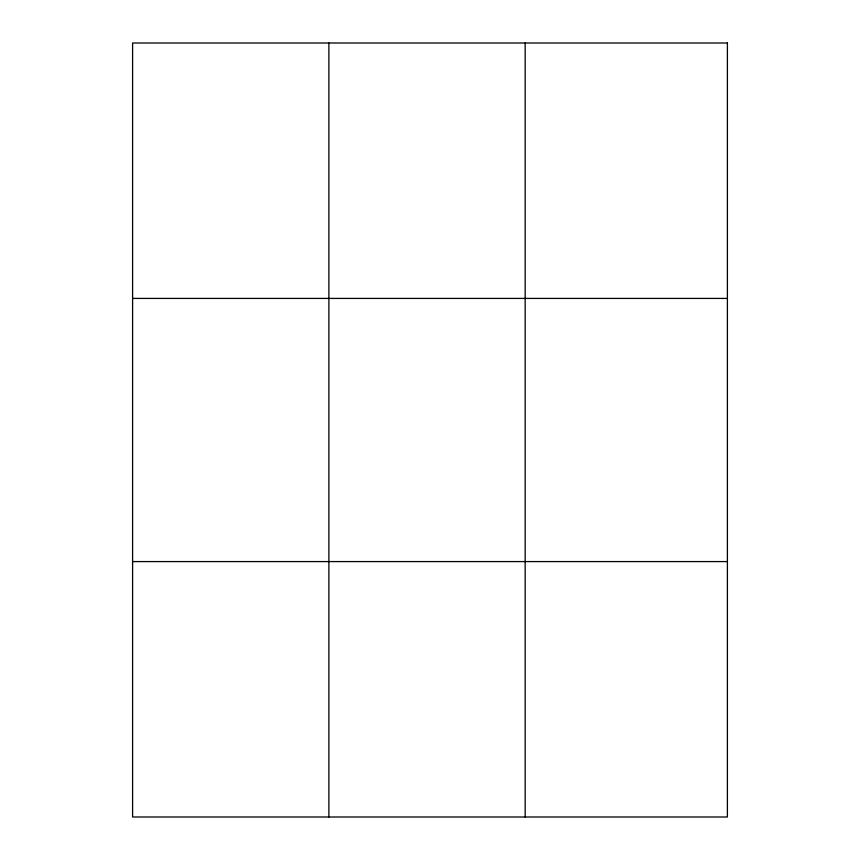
<?xml version="1.0" encoding="UTF-8"?>
<svg xmlns="http://www.w3.org/2000/svg" width="860" height="860" viewBox="0 0 860 860"><rect width="100%" height="100%" fill="white"/><g stroke="black" fill="none" stroke-linecap="round" stroke-linejoin="round"><path stroke-width="1.29" d="M328.885 817L328.885 43M525.17 817L525.17 43M132.601 298.42L727.399 298.42M132.601 561.58L727.399 561.58M727.399 43L727.399 817L132.601 817L132.601 43L727.399 43"/></g></svg>
